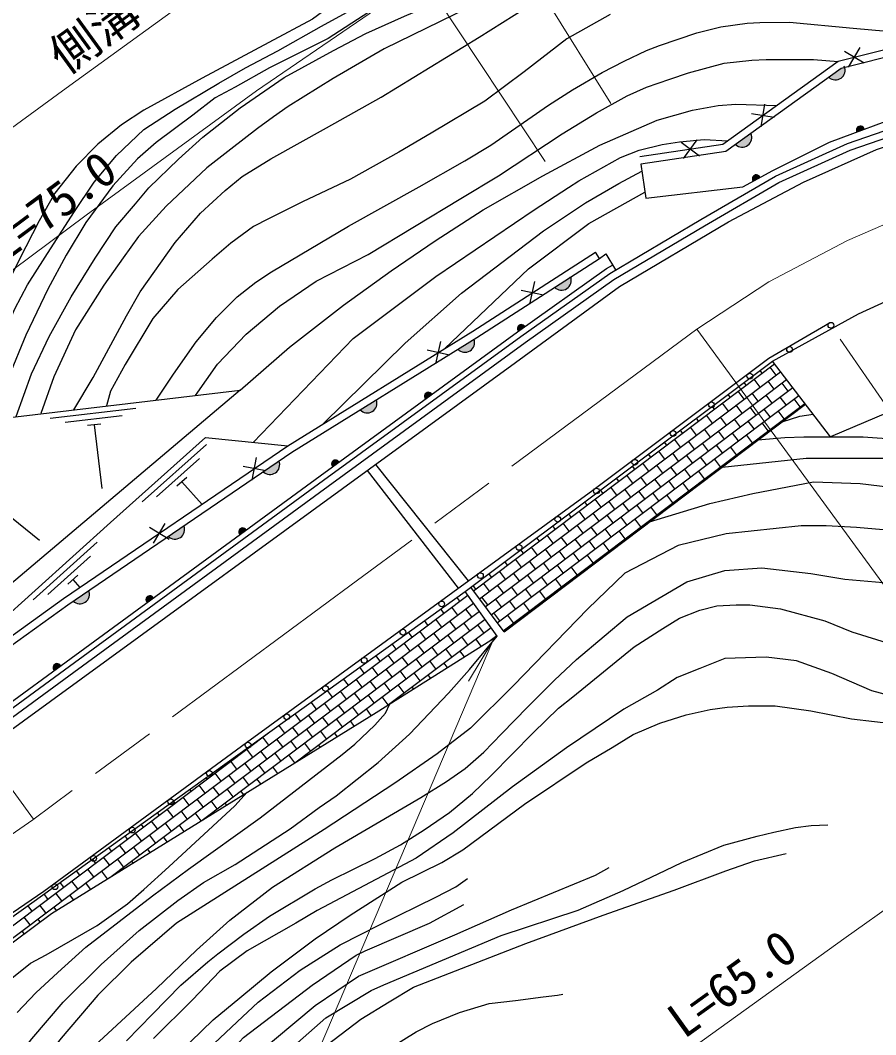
# Model space of a CAD drawing. Units: millimetres at full size, sheet at 1:1000; details may follow other scales. Extents: x 40000 to 680000, y 20000 to 380000.
# Drawn here: x 323666 to 368307, y 266555 to 319480 of the extents above; entities that cross this region are included whole.
import ezdxf
from ezdxf.enums import TextEntityAlignment as Align

# ---------------------------------------------------------------- set-up
doc = ezdxf.new("R2010")
doc.units = ezdxf.units.MM
doc.header["$LTSCALE"] = 1000
doc.linetypes.add('CHAIN', pattern=[18.5, 12, -1.5, 3.5, -1.5])
for name, color, linetype, lineweight in [('M-BGD', 7, 'Continuous', 25), ('M-BMK', 2, 'CHAIN', 13), ('M-STR-HTXT', 7, 'Continuous', 13)]:
    doc.layers.add(name, color=color, linetype=linetype, lineweight=lineweight)
doc.styles.add('ＭＳ ゴシック', font='')
doc.styles.get('ＭＳ ゴシック').set_extended_font_data('MS Gothic')

msp = doc.modelspace()

# ---------------------------------------------------------------- hatches: boundary and pattern name
at = {"layer": 'M-BGD'}
for points in [[(365863, 316505), (366667, 317084, -0.82183)], [(367325, 313654), (367702, 313794, 0.4608), (367432, 313945, 0.4608)], [(360994, 312999), (361798, 313578, -0.82183)], [(362265, 311279), (361912, 311087, -0.4608), (361976, 311390, -0.4608)], [(351553, 305553), (352385, 306091, -0.82183)], [(349994, 303493), (349666, 303260, -0.4608), (349694, 303568, -0.4608)], [(346500, 302318), (347342, 302840, -0.82183)], [(341401, 299156), (342243, 299678, -0.82183)], [(345143, 299962), (344818, 299725, -0.4608), (344842, 300033, -0.4608)], [(337162, 296487), (336343, 295930, 0.82183)], [(340295, 296426), (339971, 296189, -0.4608), (339995, 296497, -0.4608)], [(331382, 292555), (332202, 293112, -0.82183)], [(335126, 292649), (335451, 292886, 0.4608), (335150, 292957, 0.4608)], [(326421, 289180), (327241, 289738, -0.82183)], [(330282, 289109), (330606, 289346, 0.4608), (330306, 289417, 0.4608)], [(325762, 285805), (325438, 285568, -0.4608), (325462, 285876, -0.4608)]]:
    msp.add_hatch(color=256, dxfattribs=at).paths.add_polyline_path(points)

# ---------------------------------------------------------------- linework, layer by layer
for p, q in [((367707, 317237), (366678, 317853)), ((366884, 317031), (367501, 318059)), ((362323, 313914), (362516, 315097)), ((363011, 314409), (361827, 314602)), ((359112, 312396), (358149, 313111)), ((358273, 312272), (358988, 313235)), ((353887, 307060), (353678, 307384)), ((350969, 305131), (349797, 305384)), ((350257, 304671), (350510, 305844)), ((382255, 304711), (365952, 297752)), ((346067, 302004), (344900, 302278)), ((345347, 301558), (345621, 302725)), ((346883, 289683), (362917, 301691)), ((365952, 297752), (362917, 301691)), ((361259, 300226), (363022, 301555)), ((361566, 299806), (363340, 301143)), ((362381, 301072), (362276, 301211)), ((363110, 300969), (362797, 301385)), ((361873, 299386), (363657, 300731)), ((362279, 300343), (361966, 300759)), ((363007, 300241), (362694, 300656)), ((347310, 289715), (361259, 300226)), ((361448, 299718), (361135, 300133)), ((361551, 300446), (361444, 300587)), ((362180, 298966), (363974, 300319)), ((363735, 300139), (363422, 300554)), ((347622, 289298), (361566, 299806)), ((360720, 299820), (360611, 299964)), ((362177, 299615), (361864, 300030)), ((362487, 298547), (364292, 299907)), ((362905, 299513), (362592, 299928)), ((363633, 299410), (363320, 299826)), ((364361, 299308), (364048, 299723)), ((329693, 299232), (325224, 298706)), ((347933, 288882), (361873, 299386)), ((348919, 287567), (364638, 299458)), ((359890, 299194), (359779, 299341)), ((360618, 299092), (360305, 299507)), ((361346, 298989), (361033, 299405)), ((362074, 298887), (361761, 299302)), ((362802, 298785), (362490, 299200)), ((362794, 298127), (364609, 299495)), ((363531, 298682), (363218, 299098)), ((328984, 298846), (326004, 298495)), ((348245, 288466), (362180, 298966)), ((348557, 288050), (362487, 298547)), ((359059, 298568), (358947, 298717)), ((359787, 298466), (359474, 298881)), ((360515, 298363), (360202, 298779)), ((361244, 298261), (360931, 298676)), ((361972, 298159), (361659, 298574)), ((363975, 298957), (363946, 298995)), ((327877, 298414), (327181, 298332)), ((327529, 298373), (327920, 295051)), ((348869, 287634), (362794, 298127)), ((358228, 297942), (358114, 298094)), ((358957, 297840), (358644, 298255)), ((359685, 297738), (359372, 298153)), ((360413, 297635), (360100, 298050)), ((362700, 298056), (362387, 298472)), ((363145, 298329), (363115, 298369)), ((357398, 297316), (357282, 297470)), ((358126, 297214), (357813, 297629)), ((358854, 297112), (358541, 297527)), ((361141, 297533), (360828, 297948)), ((361870, 297430), (361557, 297846)), ((362316, 297702), (362285, 297743)), ((333376, 297349), (330021, 294350)), ((357295, 296588), (356983, 297003)), ((359583, 297009), (359270, 297425)), ((360311, 296907), (359998, 297322)), ((361039, 296805), (360726, 297220)), ((361487, 297074), (361454, 297118)), ((333017, 296625), (330780, 294626)), ((335773, 295496), (335997, 296674)), ((356567, 296690), (356449, 296847)), ((358024, 296486), (357711, 296901)), ((358752, 296383), (358439, 296799)), ((359480, 296281), (359167, 296696)), ((360208, 296179), (359895, 296594)), ((360657, 296447), (360624, 296492)), ((336474, 295972), (335296, 296197)), ((346531, 289855), (341784, 296000)), ((342209, 296309), (347041, 290227)), ((355737, 296065), (355617, 296224)), ((356465, 295962), (356152, 296377)), ((357193, 295860), (356880, 296275)), ((357921, 295757), (357608, 296173)), ((358650, 295655), (358337, 296070)), ((359378, 295553), (359065, 295968)), ((359828, 295820), (359793, 295866)), ((320772, 295482), (324677, 292365)), ((332359, 295635), (331837, 295169)), ((332098, 295402), (333151, 294225)), ((354906, 295439), (354784, 295600)), ((355634, 295336), (355321, 295752)), ((356363, 295234), (356050, 295649)), ((357091, 295132), (356778, 295547)), ((357819, 295029), (357506, 295445)), ((358547, 294927), (358234, 295342)), ((354075, 294813), (353952, 294977)), ((354804, 294710), (354491, 295126)), ((355532, 294608), (355219, 295023)), ((356260, 294506), (355947, 294921)), ((356988, 294403), (356675, 294819)), ((358999, 295192), (358963, 295240)), ((353245, 294187), (353119, 294353)), ((353973, 294085), (353660, 294500)), ((354701, 293982), (354388, 294397)), ((355430, 293880), (355117, 294295)), ((357717, 294301), (357404, 294716)), ((358169, 294565), (358132, 294614)), ((353143, 293459), (352830, 293874)), ((353871, 293356), (353558, 293772)), ((356158, 293777), (355845, 294193)), ((356886, 293675), (356573, 294090)), ((357340, 293937), (357301, 293988)), ((330611, 292196), (331233, 293221)), ((352312, 292833), (351999, 293248)), ((352414, 293561), (352287, 293730)), ((354599, 293254), (354286, 293669)), ((355327, 293152), (355014, 293567)), ((356055, 293049), (355743, 293465)), ((356510, 293310), (356471, 293362)), ((331434, 292397), (330410, 293020)), ((351584, 292935), (351454, 293107)), ((353040, 292730), (352727, 293146)), ((353768, 292628), (353455, 293043)), ((354497, 292526), (354184, 292941)), ((355225, 292423), (354912, 292839)), ((355681, 292682), (355640, 292736)), ((327682, 292252), (324341, 289237)), ((350753, 292309), (350622, 292483)), ((351481, 292207), (351168, 292622)), ((352210, 292105), (351897, 292520)), ((352938, 292002), (352625, 292417)), ((353666, 291900), (353353, 292315)), ((354394, 291797), (354081, 292213)), ((349923, 291683), (349790, 291860)), ((350651, 291581), (350338, 291996)), ((351379, 291479), (351066, 291894)), ((352107, 291376), (351794, 291792)), ((352836, 291274), (352523, 291689)), ((354852, 292055), (354810, 292110)), ((327326, 291527), (325099, 289517)), ((349092, 291057), (348957, 291236)), ((349820, 290955), (349507, 291370)), ((350548, 290853), (350236, 291268)), ((351277, 290750), (350964, 291166)), ((353564, 291172), (353251, 291587)), ((354022, 291427), (353979, 291485)), ((348261, 290432), (348125, 290613)), ((348990, 290329), (348677, 290744)), ((349718, 290227), (349405, 290642)), ((352005, 290648), (351692, 291063)), ((352733, 290546), (352420, 290961)), ((353193, 290800), (353148, 290859)), ((326673, 290533), (326154, 290064)), ((326413, 290299), (326781, 289892)), ((348159, 289703), (347846, 290119)), ((350446, 290125), (350133, 290540)), ((351174, 290022), (350861, 290437)), ((351903, 289920), (351590, 290335)), ((352363, 290172), (352318, 290233)), ((316132, 267591), (346883, 289683)), ((348919, 287567), (347172, 289899)), ((347431, 289806), (347292, 289990)), ((348887, 289601), (348574, 290016)), ((349616, 289499), (349303, 289914)), ((350344, 289396), (350031, 289812)), ((351072, 289294), (350759, 289709)), ((351534, 289545), (351487, 289607)), ((316739, 266678), (347018, 289495)), ((328332, 274763), (347322, 289073)), ((346600, 289180), (346453, 289375)), ((347113, 289364), (347016, 289493)), ((348057, 288975), (347744, 289390)), ((348785, 288873), (348472, 289288)), ((349513, 288770), (349200, 289186)), ((350241, 288668), (349928, 289083)), ((350705, 288917), (350657, 288981)), ((333164, 277753), (347626, 288651)), ((345770, 288554), (345609, 288768)), ((346498, 288452), (346185, 288867)), ((347226, 288349), (346913, 288764)), ((348683, 288145), (348370, 288560)), ((349411, 288042), (349098, 288457)), ((337996, 280742), (347931, 288229)), ((344939, 287928), (344764, 288161)), ((345667, 287826), (345354, 288241)), ((346396, 287723), (346083, 288139)), ((347124, 287621), (346811, 288036)), ((347852, 287519), (347539, 287934)), ((349875, 288290), (349826, 288355)), ((342885, 283776), (348235, 287807)), ((344109, 287302), (343919, 287554)), ((344837, 287200), (344524, 287615)), ((345565, 287097), (345252, 287513)), ((346293, 286995), (345980, 287410)), ((348183, 287117), (348539, 287385)), ((349046, 287663), (348996, 287729)), ((343278, 286676), (343074, 286947)), ((344006, 286574), (343693, 286989)), ((344734, 286472), (344421, 286887)), ((347021, 286893), (346708, 287308)), ((347722, 286826), (347437, 287206)), ((342447, 286050), (342229, 286340)), ((343176, 285948), (342863, 286363)), ((345463, 286369), (345150, 286784)), ((346191, 286267), (345878, 286682)), ((346840, 286270), (346606, 286580)), ((343904, 285846), (343591, 286261)), ((344632, 285743), (344319, 286159)), ((345360, 285641), (345047, 286056)), ((345957, 285713), (345776, 285954)), ((341617, 285424), (341384, 285733)), ((342345, 285322), (342032, 285737)), ((343073, 285220), (342760, 285635)), ((343801, 285117), (343489, 285533)), ((344530, 285015), (344217, 285430)), ((345074, 285156), (344945, 285328)), ((340786, 284799), (340540, 285126)), ((341514, 284696), (341201, 285112)), ((342243, 284594), (341930, 285009)), ((342971, 284492), (342658, 284907)), ((343699, 284389), (343386, 284804)), ((339956, 284173), (339695, 284519)), ((340684, 284070), (340371, 284486)), ((341412, 283968), (341099, 284383)), ((342140, 283866), (341827, 284281)), ((344192, 284600), (344114, 284702)), ((339125, 283547), (338850, 283912)), ((339853, 283444), (339540, 283860)), ((340581, 283342), (340269, 283757)), ((342868, 283765), (342556, 284179)), ((343309, 284043), (343284, 284076)), ((338294, 282921), (338005, 283305)), ((339023, 282819), (338710, 283234)), ((341310, 283240), (340997, 283655)), ((341983, 283210), (341725, 283553)), ((337464, 282295), (337160, 282698)), ((339751, 282716), (339438, 283131)), ((340479, 282614), (340166, 283029)), ((341095, 282660), (340894, 282927)), ((316451, 267112), (336612, 282304)), ((338192, 282193), (337879, 282608)), ((338920, 282090), (338607, 282506)), ((339649, 281988), (339336, 282403)), ((340207, 282111), (340064, 282301)), ((335905, 281771), (335893, 281788)), ((336633, 281669), (336320, 282084)), ((337362, 281567), (337049, 281982)), ((338090, 281464), (337777, 281880)), ((338818, 281362), (338505, 281777)), ((339319, 281561), (339233, 281675)), ((335074, 281146), (335048, 281181)), ((335803, 281043), (335490, 281459)), ((336531, 280941), (336218, 281356)), ((337259, 280839), (336946, 281254)), ((337987, 280737), (337674, 281151)), ((338431, 281012), (338403, 281049)), ((334244, 280520), (334203, 280574)), ((334972, 280417), (334659, 280833)), ((335700, 280315), (335387, 280730)), ((336429, 280213), (336116, 280628)), ((337099, 280187), (336844, 280526)), ((334142, 279791), (333829, 280207)), ((334870, 279689), (334557, 280104)), ((335598, 279587), (335285, 280002)), ((333311, 279166), (332998, 279581)), ((333413, 279894), (333358, 279967)), ((334039, 279063), (333726, 279479)), ((336211, 279638), (336013, 279900)), ((332480, 278540), (332167, 278955)), ((332583, 279268), (332514, 279360)), ((334767, 278961), (334454, 279376)), ((335323, 279088), (335183, 279274)), ((331752, 278642), (331669, 278753)), ((333209, 278437), (332896, 278853)), ((333937, 278335), (333624, 278750)), ((334434, 278539), (334352, 278648)), ((330922, 278016), (330824, 278146)), ((331650, 277914), (331337, 278329)), ((332378, 277811), (332065, 278227)), ((333102, 277714), (332793, 278124)), ((333546, 277989), (333522, 278022)), ((330091, 277390), (329979, 277539)), ((330819, 277288), (330506, 277703)), ((331547, 277186), (331235, 277601)), ((332214, 277165), (331963, 277499)), ((329260, 276764), (329134, 276932)), ((329989, 276662), (329676, 277077)), ((330717, 276560), (330404, 276975)), ((331326, 276615), (331132, 276873)), ((328430, 276138), (328289, 276325)), ((329158, 276036), (328845, 276451)), ((329886, 275934), (329573, 276349)), ((328327, 275410), (328015, 275826)), ((330438, 276066), (330302, 276247)), ((327599, 275513), (327444, 275718)), ((329056, 275308), (328743, 275723)), ((329550, 275516), (329471, 275621)), ((326769, 274887), (326600, 275111)), ((327497, 274784), (327184, 275200)), ((328218, 274692), (327912, 275097)), ((328662, 274967), (328640, 274995)), ((325938, 274261), (325755, 274504)), ((326666, 274158), (326353, 274574)), ((327330, 274142), (327082, 274471)), ((325107, 273635), (324910, 273897)), ((325836, 273533), (325523, 273948)), ((326441, 273593), (326251, 273846)), ((324277, 273009), (324065, 273290)), ((325005, 272907), (324692, 273322)), ((325553, 273043), (325420, 273220)), ((324175, 272281), (323862, 272696)), ((324703, 272443), (324590, 272594)), ((323869, 271822), (323759, 271968))]:
    msp.add_line(p, q, dxfattribs=at)
for points in [[(370611, 330651), (362889, 330098), (357356, 329728), (354891, 329245), (352011, 328347), (349911, 327338), (348260, 326288), (345905, 324683), (338917, 319531), (336631, 318314), (333162, 316465), (330121, 314789), (328941, 314025), (327716, 313010), (326588, 311866), (325477, 310456), (324655, 309020), (323960, 307654), (322847, 305452), (321410, 302300), (320645, 300100)], [(369710, 328480), (365005, 328342), (360615, 328255), (358818, 327945), (357224, 327596), (355082, 326945), (353541, 326409), (351219, 325517), (348386, 323984), (346099, 322676), (339733, 318535), (336670, 316999), (334877, 315989), (333842, 315442), (332667, 314537), (330753, 313102), (329778, 312258), (328491, 310839), (327090, 308925), (326054, 307220), (325106, 305455), (323957, 303053), (323060, 300894), (322374, 298678)], [(323442, 298804), (324244, 301042), (325168, 302975), (326318, 305050), (327576, 307066), (328651, 308708), (329683, 309905), (330374, 310741), (331928, 312228), (333189, 313387), (335144, 314918), (337442, 316488), (340007, 317910), (341694, 318794), (343718, 319698), (346682, 320965), (350460, 322572), (353661, 323667), (355390, 324242), (358416, 325003), (359760, 325203), (365651, 326027), (368979, 326200)], [(368346, 325123), (365818, 324982), (363441, 324570), (357439, 323770), (355469, 323362), (353614, 322947), (351518, 322219), (349248, 321225), (342663, 317995), (339987, 316449), (337641, 314975), (336885, 314452), (336048, 313839), (334654, 312751), (333402, 311781), (331278, 309782), (329843, 308206), (329030, 307095), (328026, 305658), (326549, 303329), (325419, 300877), (324742, 298957)], [(326459, 299159), (327467, 300851), (329211, 304053), (329924, 305318), (331757, 307884), (333066, 309412), (334358, 310604), (335249, 311332), (336734, 312251), (339644, 313875), (342503, 315462), (347611, 318604), (350041, 320138), (351493, 320932), (353043, 321598), (355128, 322249), (357072, 322676), (358451, 322850), (359751, 322925), (362267, 322928), (366026, 322482), (369593, 321887)], [(392745, 320267), (385738, 319789), (376147, 319789), (366345, 317332), (360336, 313005), (355989, 312363)], [(321913, 300588), (322278, 301929), (323374, 304418), (324035, 305687), (324966, 307124), (326454, 309448), (327525, 311041), (328681, 312430), (330118, 313784), (331744, 314844), (334026, 316195), (335413, 317005), (337114, 317886), (339391, 319169), (340691, 319884)], [(354453, 319782), (352189, 318517), (349964, 316794), (347914, 315261), (345101, 313588), (343424, 312597), (340898, 311196), (338389, 310001), (336624, 309115), (335844, 308729), (334647, 307850), (333681, 307022), (331896, 305438), (330587, 303922), (329135, 301529), (328366, 300134), (328173, 299361)], [(330759, 299665), (331655, 301025), (332851, 302710), (333906, 303974), (334977, 305061), (335964, 305823), (336770, 306350), (340796, 308741), (344482, 310799), (346868, 312140), (348216, 312967), (351232, 315046), (352480, 315859), (354039, 316763), (355176, 317354), (356340, 317902), (357018, 318158), (358973, 318827), (360221, 319132), (361607, 319334), (362253, 319357), (363815, 319389), (367135, 319069), (368896, 318906)], [(332813, 299907), (333955, 301534), (335445, 303099), (337193, 304565), (339101, 305870), (341816, 307262), (346650, 310184), (348623, 311363), (351937, 313557), (353744, 314645), (355338, 315538), (356341, 315987), (357555, 316415), (358545, 316747), (360396, 317236), (361845, 317398), (362584, 317435), (365066, 317443), (366345, 317332)], [(293600, 262189), (297497, 264095), (306067, 269758), (312160, 274435), (319214, 279571), (349515, 301627), (354941, 305598), (360633, 308965), (364542, 311042), (368344, 312732), (372691, 314207), (375932, 315056), (379815, 315813), (384159, 316344), (388508, 316476), (394251, 316305)], [(293128, 263086), (297208, 265292), (303286, 269203), (313486, 276453), (326227, 285781), (339497, 295479), (349790, 302988), (354425, 306277), (359179, 309092), (363071, 311355), (366827, 313059), (372582, 315039)], [(335139, 300181), (337709, 302431), (340535, 304620), (343014, 306403), (345317, 307966), (347813, 309593), (350929, 311360), (353911, 312966), (356902, 314262), (358747, 314784), (360083, 315031), (361013, 315104), (363148, 315030)], [(293312, 262745), (297406, 264958), (303503, 268882), (313713, 276139), (326456, 285469), (339726, 295166), (350016, 302673), (354636, 305952), (359375, 308758), (363249, 311010), (366971, 312698), (372688, 314666)], [(335826, 297461), (341029, 302885), (345352, 306116), (350485, 309590), (352274, 310755), (352820, 311107), (354991, 312327), (355956, 312701), (357160, 313006), (358070, 313136), (359350, 313259), (360584, 313184)], [(339461, 298407), (343749, 302643), (346693, 305244), (350977, 308488), (353169, 309964), (354902, 310965), (356100, 311610)], [(345829, 302355), (350190, 306505), (353342, 308874), (356262, 310516)], [(291993, 265297), (298585, 269073), (302784, 272399), (317633, 283342), (325920, 289306), (337631, 297272), (347290, 303261), (353678, 307384)], [(292170, 264954), (298802, 268752), (303018, 272092), (317860, 283030), (326141, 288990), (337841, 296949), (347496, 302935), (353887, 307060)], [(353887, 307060), (354229, 307293), (354725, 306455)], [(292999, 263351), (297059, 265545), (303121, 269447), (313314, 276691), (326054, 286018), (339324, 295717), (349618, 303226), (354265, 306524), (354575, 306708)], [(362917, 301691), (367404, 304173), (371486, 306020)], [(365952, 297752), (367646, 297741), (371098, 297513), (372493, 297395), (373866, 297395), (375482, 297557), (376816, 297861), (378602, 298360), (380525, 299085), (381878, 299745), (383713, 300759), (384807, 301499), (392635, 305042), (393312, 305290)], [(360286, 296166), (364684, 296638), (366579, 296638), (369572, 296627), (372933, 296522), (374213, 296512), (375305, 296534), (377137, 296762), (379712, 297535), (381030, 298015), (381990, 298429), (383332, 299031), (383975, 299380), (385002, 299879), (385881, 300350), (388757, 301875), (394754, 304554)], [(313023, 265932), (324903, 274041), (335479, 281798), (353539, 294964), (362725, 301844), (365897, 303697)], [(356510, 293310), (359648, 294267), (361890, 294798), (365054, 295403), (367491, 295305), (370803, 294921), (373828, 294880), (374529, 294885), (375373, 294934), (376827, 295171), (379558, 296000), (383921, 297533), (388992, 299856), (392175, 301249), (394438, 302204), (395430, 302586), (396542, 302813), (397442, 302937), (397841, 302978)], [(363420, 298537), (364352, 298830), (365043, 298933)], [(291219, 266793), (297669, 270375), (303348, 273750), (307655, 276585), (312721, 280121), (316761, 283082), (320501, 286181), (328374, 293286), (333338, 297722), (337631, 297272)], [(362159, 297583), (363571, 297715), (364555, 297755), (365952, 297752)], [(372872, 292525), (367313, 293018), (365714, 293103), (364420, 293112), (360497, 292693), (357990, 292073), (355210, 290633), (353286, 288778), (349407, 284772), (347157, 282550), (345422, 281208), (343212, 279672), (339529, 277263), (331811, 272374), (329446, 270338), (327721, 268612), (325797, 266377), (323822, 263856), (321592, 260912)], [(327558, 265989), (330779, 268963), (332864, 270966), (334608, 272539), (336831, 274247), (340074, 276306), (344571, 278931), (345904, 279763), (346875, 280449), (347861, 281305), (348799, 282262), (350129, 283649), (351546, 285056), (352699, 286129), (354144, 287354), (355345, 288358), (358443, 290188), (360432, 290779), (362368, 290922), (364915, 290624), (366694, 290319), (369495, 290077)], [(316132, 267591), (316813, 266567), (325293, 272882), (342232, 283364), (348560, 287355), (346883, 289683)], [(329215, 266243), (330567, 267624), (332051, 269136), (333449, 270356), (333974, 270777), (335334, 271799), (336672, 272735), (339053, 274174), (339921, 274628), (342181, 275752), (343512, 276459), (344750, 277251), (346062, 278153), (347266, 279147), (348237, 280074), (350438, 282305), (351750, 283587), (352498, 284192), (355708, 286785), (357195, 287757), (358073, 288290), (359122, 288709), (360018, 288938), (361029, 288976), (361735, 288976), (363330, 288774), (365660, 288144), (367054, 287572), (369633, 286770)], [(322385, 263889), (324273, 266343), (325911, 268245), (327888, 270222), (329863, 271994), (331892, 273558), (333225, 274488), (334873, 275443), (337745, 277298), (339267, 278404), (340148, 279020), (342337, 280756), (343972, 282233), (346005, 284382), (347108, 285602), (348560, 287355)], [(369718, 284057), (368104, 284490), (366018, 285394), (364168, 286063), (362593, 286259), (360428, 286181), (359129, 285670), (357948, 285198), (356925, 284529), (355154, 283546), (352169, 281529), (349359, 279485), (346253, 277096), (344317, 275771), (342548, 274833), (339162, 273028), (338049, 272368), (335514, 270939), (334086, 269869), (332658, 268383), (330625, 266355)], [(323497, 267717), (324471, 268745), (325627, 269800), (327094, 271117), (330568, 273801), (332448, 275186), (336185, 277872), (340464, 281168), (341133, 281716), (342173, 282713), (342718, 283335), (342954, 283819)], [(331357, 265039), (333727, 267330), (335129, 268488), (336765, 269829), (339061, 271566), (340878, 272794), (343582, 274509), (345658, 275535), (346760, 276199), (349976, 278589), (353199, 280748), (354556, 281533), (355642, 282214), (357042, 282804), (358416, 283249), (359672, 283516), (360553, 283639), (361676, 283706), (363066, 283706), (364918, 283446), (367050, 283037), (369448, 282761)], [(301791, 257716), (302739, 257888), (306101, 258350), (308371, 258586), (312816, 258980), (314276, 259360), (315043, 259784), (315865, 260540), (316758, 261581), (317773, 262995), (318740, 264410), (319081, 264901), (321568, 267977), (322601, 269018), (324197, 270292), (325009, 270731), (325708, 271123), (327679, 272251), (329262, 273378), (330106, 274132), (331412, 275322), (334856, 278495), (335509, 279204)], [(322864, 251081), (323746, 251619), (324883, 252467), (325830, 253491), (327702, 255598), (329497, 257437), (332696, 260758), (334747, 263144), (339616, 267429), (341983, 268869), (342641, 269159), (348762, 271729), (352784, 273047), (355134, 274083), (357361, 275133), (358188, 275536), (360389, 276446), (362118, 276917), (362982, 277119), (364126, 277365), (364945, 277466), (365809, 277500)], [(323180, 250755), (324630, 251693), (326211, 252943), (327523, 254094), (329094, 255518), (330982, 257664), (334203, 260787), (336823, 263321), (339678, 266036), (341440, 267369), (342921, 268271), (344187, 269031), (350045, 271317), (354085, 272790), (357788, 274089), (360491, 275101), (361987, 275631), (363627, 276009)], [(323327, 252959), (324563, 253914), (326061, 255327), (327724, 256897), (329464, 258700), (331511, 261058), (332977, 262716), (334920, 264616), (339060, 268082), (341314, 269616), (346341, 271759), (349301, 273076), (353686, 274886), (354397, 275282)], [(323344, 255017), (324664, 256238), (326649, 258361), (328460, 260400), (331461, 263742), (333776, 266098), (334976, 267232), (336087, 268259), (338266, 269924), (340352, 271248), (342445, 272303), (345353, 273728), (346398, 274275), (347011, 274700)], [(322972, 253582), (324043, 254422), (325592, 255823), (327570, 257767), (329337, 259628), (331347, 261975), (333585, 264527), (335309, 266405), (338896, 269139), (341189, 270709), (341669, 270931), (345014, 272369), (346818, 273354)], [(341263, 264707), (342667, 265679), (344331, 266699), (345183, 267142), (346593, 267709), (348132, 268184), (349505, 268339), (350945, 268538), (351698, 268616), (351975, 268671)]]:
    msp.add_lwpolyline(points, dxfattribs=at)
for points in [[(361370, 310793), (362937, 311645), (365897, 313125), (370023, 314654), (373837, 315721), (379531, 317002), (384686, 317717), (386838, 317939), (392745, 319336), (392745, 319876), (385751, 319399), (376195, 319399), (366512, 316973), (360487, 312634), (356046, 311978), (356307, 310208)], [(303447, 275233), (322151, 298661), (322374, 298678), (335139, 300181), (316896, 284768), (314968, 283082), (307870, 278113)]]:
    msp.add_lwpolyline(points, close=True, dxfattribs=at)
for centre in [(365972, 303567), (363813, 302306), (361739, 300918), (359738, 299420), (357737, 297921), (355736, 296422), (353735, 294923), (351716, 293449), (349696, 291977), (347676, 290504), (345656, 289031), (343635, 287559), (341615, 286086), (339595, 284613), (337575, 283140), (335555, 281668), (333539, 280189), (331523, 278710), (329507, 277232), (327491, 275753), (325475, 274274)]:
    msp.add_circle(centre, 150, dxfattribs=at)
for centre, radius, start, end in [((366207, 316874), 505, 226.9308, 24.589), ((367503, 313754), 203, 11.3774, 209.3008), ((361339, 313368), 505, 226.9308, 24.589), ((362073, 311211), 203, 19.5689, 217.4923), ((351916, 305904), 505, 224.0093, 21.6674), ((349812, 303402), 203, 26.404, 224.3274), ((346870, 302662), 505, 222.9698, 20.628), ((341770, 299500), 505, 222.9698, 20.628), ((344962, 299869), 203, 27.1477, 225.0711), ((336698, 296289), 505, 225.3978, 23.056), ((340115, 296333), 203, 27.1477, 225.0711), ((331737, 292915), 505, 225.3978, 23.056), ((335270, 292793), 203, 27.1994, 225.1228), ((326776, 289540), 505, 225.3978, 23.056), ((330426, 289253), 203, 27.1994, 225.1228), ((325582, 285712), 203, 27.2463, 225.1697)]:
    msp.add_arc(centre, radius, start, end, dxfattribs=at)
at = {"layer": 'M-BMK'}
msp.add_lwpolyline([(371196, 309898), (366841, 307991), (362725, 305843), (358965, 303360), (341268, 290267), (324316, 277774), (309432, 267451), (306168, 265444), (302666, 263425), (298472, 261215), (294993, 259494)], dxfattribs=at)
at = {"layer": 'M-STR-HTXT'}
for p, q in [((354489, 315147), (348024, 325521)), ((351055, 312111), (344103, 322595)), ((358965, 303360), (374289, 282416)), ((383080, 278813), (366444, 302840)), ((324361, 277805), (306939, 301643)), ((348330, 287108), (347064, 285004))]:
    msp.add_line(p, q, dxfattribs=at)
for points in [[(391216, 341553), (387114, 342174), (382755, 342411), (380028, 342434), (376721, 342309), (374152, 342106), (371682, 341777), (368910, 341235), (366769, 340748), (363848, 339978), (359429, 338466), (357077, 337464), (354869, 336411), (351984, 334862), (350068, 333614), (347147, 331440), (336391, 323439), (326053, 315931), (306285, 301486), (301109, 297836), (294881, 293703), (286308, 288228), (281419, 285689)], [(344670, 321740), (335999, 315794), (327103, 309315), (318412, 302840), (316121, 301149), (305096, 292827), (299924, 289634), (292722, 284956), (284355, 280035)], [(348330, 287108), (326690, 236244), (364422, 235854)], [(326839, 243030), (352589, 261521), (358065, 265386), (366651, 271551), (372527, 275723), (374609, 277013), (377187, 278239), (379632, 279206), (382318, 279913)]]:
    msp.add_lwpolyline(points, dxfattribs=at)

# ---------------------------------------------------------------- texts
at = {"layer": 'M-STR-HTXT', "style": 'ＭＳ ゴシック'}
for s, rotation, p in [('側溝  L=112.0', 35.991, (326358, 316153)), ('L=75.0', 36.688, (323203, 306409)), ('ガードレール\u3000L=65.0', 35.681, (344405, 255644))]:
    msp.add_text(s, height=1833, rotation=rotation, dxfattribs=at).set_placement(p, align=Align.BOTTOM_LEFT)

doc.saveas('drawing.dxf')
